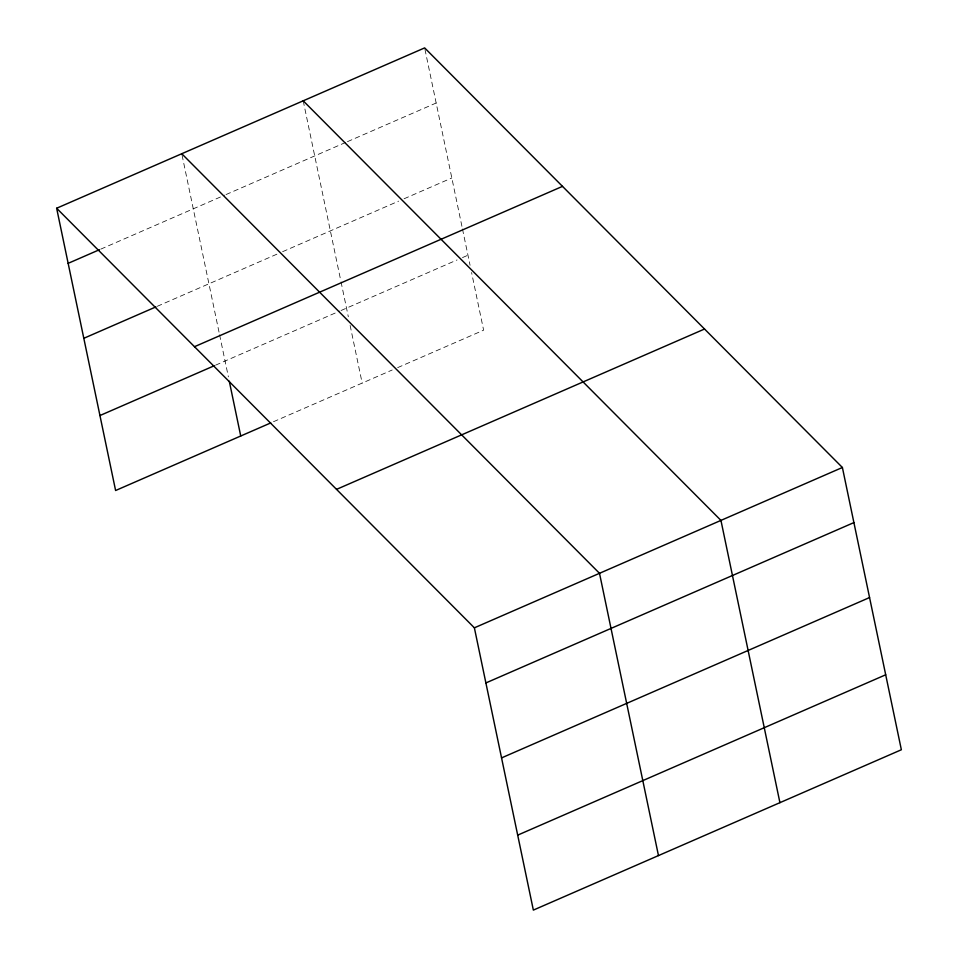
<?xml version="1.0" encoding="UTF-8"?>
<svg xmlns="http://www.w3.org/2000/svg" width="958" height="958" viewBox="0 0 958 958"><rect width="100%" height="100%" fill="white"/><g stroke="black" fill="none" stroke-linecap="round" stroke-linejoin="round"><path stroke-width="0.72" stroke-dasharray="4.79 3.59" d="M100.794 249.128L224.663 195.157M226.028 194.558L346.101 142.239M347.467 141.652L436.165 103.009M157.256 306.309L277.161 254.074M282.622 251.691L398.6 201.156M404.06 198.773L451.817 177.972M215.55 365.178L339.695 311.087M341.06 310.5L457.038 259.965M462.498 257.582L467.959 255.211M273.485 421.724L392.193 370.004M397.654 367.632L483.622 330.175L471.576 272.503M424.957 49.349L462.175 227.513M462.474 228.974L470.067 265.294M303.207 100.818L340.725 280.431M341.036 281.892L348.317 316.775M350.125 325.421L362.172 383.08M182.068 155.172L219.286 333.348M219.586 334.797L228.387 376.889"/><path stroke-width="1.44" d="M56.642 208.245L424.645 47.9L842.393 467.492L901.358 749.755L533.355 910.1L474.378 627.825L56.642 208.245L115.607 490.508L270.755 422.921M68.15 263.342L99.428 249.715M83.813 338.306L155.891 306.907M194.498 346.7L562.502 186.367M99.943 415.544L214.197 365.776M336.521 489.37L704.537 329.025M474.378 627.825L842.393 467.492M485.898 682.934L853.901 522.589M501.549 757.898L869.565 597.553M517.691 835.136L885.695 674.791M303.207 100.818L720.943 520.398L779.92 802.672M181.769 153.723L599.504 573.315L658.469 855.59M229.285 381.212L240.733 435.998"/></g></svg>
